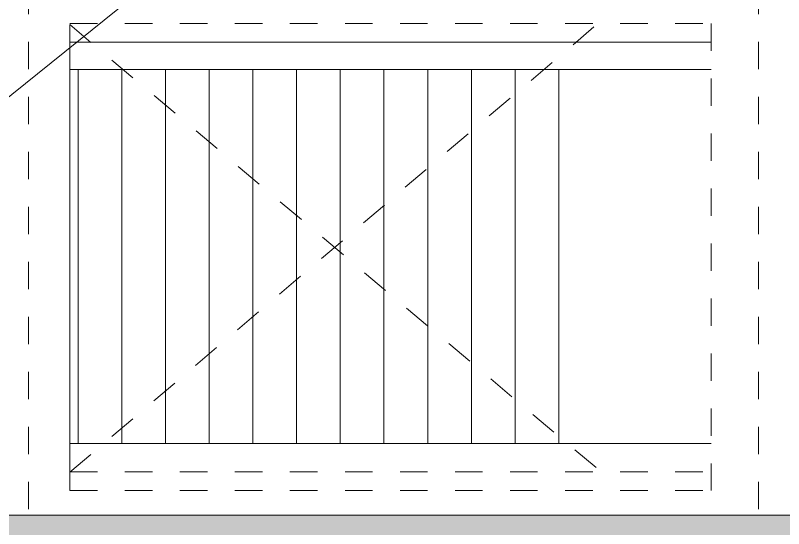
# Model space of a CAD drawing. Header units: millimetres. Extents: x 441156 to 441876, y 4514765 to 4515211.
# Drawn here: x 441240.065 to 441242.857, y 4514790.284 to 4514792.151 of the extents above; entities that cross this region are included whole.
import ezdxf

# ---------------------------------------------------------------- set-up
doc = ezdxf.new("R2010")
doc.units = ezdxf.units.MM
doc.linetypes.add('CONTINUA', pattern=[0])
doc.linetypes.add('IMPORT-Dot 2mm', pattern=[0.0018, 0.0012, -0.0006])
for name, color, linetype, lineweight in [('_CAVITI-AUX', 2, 'Continuous', 5), ('A-DETL-THIN', 7, 'Continuous', 9), ('G-ANNO-TEXT', 7, 'Continuous', 9)]:
    doc.layers.add(name, color=color, linetype=linetype, lineweight=lineweight)
doc.layers.add('A-DETL', color=7, linetype='Continuous', lineweight=50, true_color=0x008000)

msp = doc.modelspace()

# ---------------------------------------------------------------- hatches: boundary and pattern name
at = {"layer": '_CAVITI-AUX', "linetype": 'CONTINUA'}
h = msp.add_hatch(color=254, dxfattribs=at)
h.dxf.hatch_style = 1
h.paths.add_polyline_path([(441245.72737469, 4514800.83348909), (441238.32672063, 4514800.83348909), (441238.32672063, 4514796.71957894), (441238.82672063, 4514796.71957894), (441238.82672063, 4514798.08601725), (441241.94041904, 4514798.08601725), (441241.94041904, 4514798.28601724), (441238.82672063, 4514798.28601724), (441238.82672063, 4514800.33348909), (441245.22737469, 4514800.33348909), (441245.22737469, 4514798.28601724), (441243.34041904, 4514798.28601724), (441243.34041904, 4514798.08601725), (441245.22737469, 4514798.08601725), (441245.22737469, 4514790.33348909), (441238.82672063, 4514790.33348909), (441238.82672063, 4514791.19053393), (441238.32672063, 4514791.19053393), (441238.32672063, 4514789.83348909), (441245.72737469, 4514789.83348909)])

# ---------------------------------------------------------------- linework, layer by layer
at = {"layer": 'A-DETL', "color": 7, "linetype": 'IMPORT-Dot 2mm', "lineweight": 18}
for p, q in [((441240.11237065, 4514792.2549011, -0.00000053), (441240.1127903, 4514790.32958525, -0.00000053)), ((441242.7653851, 4514792.25489698, -0.00000053), (441242.7653851, 4514790.32958525, -0.00000053)), ((441240.26286659, 4514792.12170243, -0.00000053), (441242.59320864, 4514792.12170243, -0.00000053)), ((441240.26286659, 4514790.48958577, -0.00000053), (441242.18286659, 4514792.12170243, -0.00000053)), ((441242.59320864, 4514792.12170243, -0.00000053), (441242.59320864, 4514790.42344451, -0.00000053)), ((441240.26286659, 4514790.48958577, -0.00000053), (441240.26286659, 4514792.11711597, -0.00000053)), ((441240.26286659, 4514792.11711597, -0.00000053), (441242.19286608, 4514790.49148943, -0.00000053)), ((441240.26286659, 4514790.49148943, -0.00000053), (441242.59320864, 4514790.49148943, -0.00000053)), ((441240.26286659, 4514790.42344451, -0.00000053), (441242.59320864, 4514790.42344451, -0.00000053))]:
    msp.add_line(p, q, dxfattribs=at)
at = {"layer": 'A-DETL-THIN', "lineweight": 18}
for p, q in [((441240.26286659, 4514790.42344451, -0.00000053), (441240.26286659, 4514792.11711597, -0.00000053)), ((441240.26286659, 4514792.0536575, -0.00000053), (441242.59320864, 4514792.0536575, -0.00000053)), ((441240.26286659, 4514791.9536575, -0.00000053), (441242.59320864, 4514791.9536575, -0.00000053)), ((441240.29323698, 4514791.95148943, -0.00000053), (441240.29323698, 4514790.5936575, -0.00000053)), ((441240.45198918, 4514791.95148943, -0.00000053), (441240.45198918, 4514790.5936575, -0.00000053)), ((441240.61074138, 4514791.95148943, -0.00000053), (441240.61074138, 4514790.5936575, -0.00000053)), ((441240.76949359, 4514791.95148943, -0.00000053), (441240.76949359, 4514790.5936575, -0.00000053)), ((441240.92824579, 4514791.95148943, -0.00000053), (441240.92824579, 4514790.5936575, -0.00000053)), ((441241.08699799, 4514791.95148943, -0.00000053), (441241.08699799, 4514790.5936575, -0.00000053)), ((441241.24575019, 4514791.95148943, -0.00000053), (441241.24575019, 4514790.5936575, -0.00000053)), ((441241.4045024, 4514791.95148943, -0.00000053), (441241.4045024, 4514790.5936575, -0.00000053)), ((441241.5632546, 4514791.95148943, -0.00000053), (441241.5632546, 4514790.5936575, -0.00000053)), ((441241.7220068, 4514791.95148943, -0.00000053), (441241.7220068, 4514790.5936575, -0.00000053)), ((441241.880759, 4514791.9536575, -0.00000053), (441241.880759, 4514790.5936575, -0.00000053)), ((441242.0395112, 4514791.95148943, -0.00000053), (441242.0395112, 4514790.5936575, -0.00000053)), ((441242.59320864, 4514790.5936575, -0.00000053), (441240.26286659, 4514790.5936575, -0.00000053))]:
    msp.add_line(p, q, dxfattribs=at)
at = {"layer": 'A-DETL-THIN', "lineweight": 18, "elevation": -0.00000053}
msp.add_lwpolyline([(441245.22737469, 4514798.08601725), (441245.22737469, 4514790.33348909), (441238.82672063, 4514790.33348909), (441238.82672063, 4514798.08601725)], dxfattribs=at)
at = {"layer": 'G-ANNO-TEXT'}
msp.add_line((441241.25724124, 4514792.83447046, -0.00000053), (441239.21585564, 4514791.19053393, -0.00000053), dxfattribs=at)

doc.saveas('drawing.dxf')
